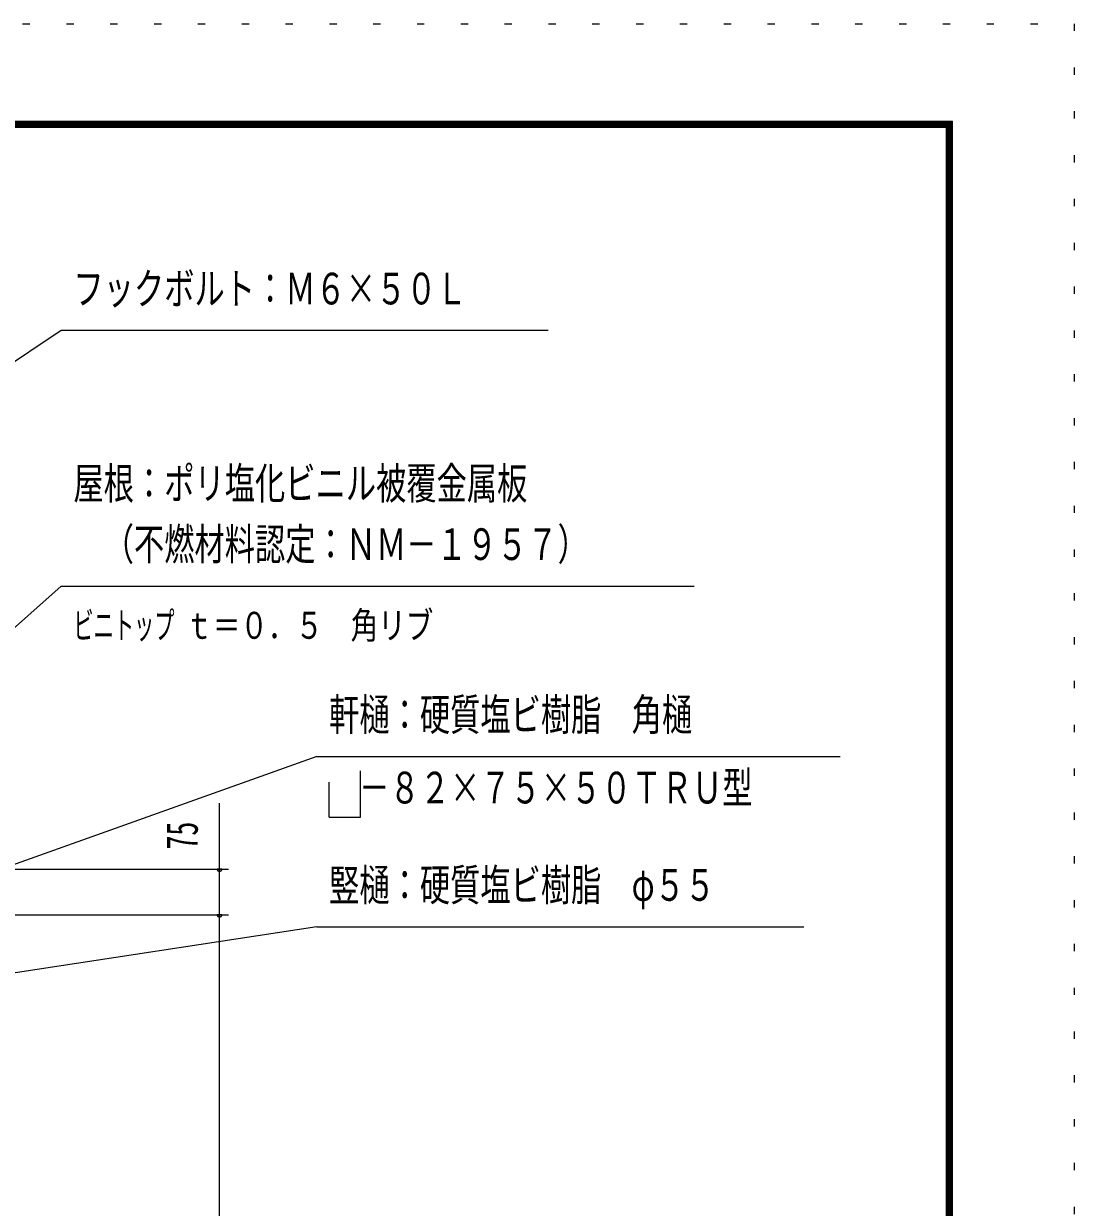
# Model space of a CAD drawing. Units: millimetres, scale not verified. Extents: x -27012 to 27023, y -10500 to 10500.
# Drawn here: x 22708 to 27023, y 5638 to 10500 of the extents above; entities that cross this region are included whole.
import ezdxf
from ezdxf.enums import TextEntityAlignment as Align

# ---------------------------------------------------------------- set-up
doc = ezdxf.new("R2010")
doc.units = ezdxf.units.MM
doc.header["$LTSCALE"] = 60
doc.linetypes.add('USER4', pattern=[3, 0.5, -2.5])
for name, color, linetype, lineweight in [('0-A_2-52DIM', 3, 'Continuous', 18), ('0-C_F-F', 5, 'Continuous', 18), ('0-D_F-E_J_ADD', 5, 'USER4', 18)]:
    doc.layers.add(name, color=color, linetype=linetype, lineweight=lineweight)
doc.styles.add('ＭＳ ゴシック', font='')
doc.styles.get('ＭＳ ゴシック').set_extended_font_data('MS Gothic')

msp = doc.modelspace()

# ---------------------------------------------------------------- linework, layer by layer
at = {"layer": '0-A_2-52DIM'}
for p, q in [((22861.87, 9239.93), (20472.85, 7645.67)), ((24861.87, 9239.93), (22861.87, 9239.93)), ((22861.87, 8189.93), (21705.19, 7162.5)), ((22861.87, 8189.93), (25461.87, 8189.93)), ((23911.87, 7489.93), (22255.6, 6898.16)), ((23911.87, 7489.93), (26061.88, 7489.93)), ((23961.88, 7239.93), (23961.88, 7384.29)), ((23511.87, 344.93), (23511.87, 7297.43)), ((22336.87, 7027.43), (23549.37, 7027.43)), ((23521.87, 7027.43), (23501.87, 7027.43)), ((22254.37, 6839.93), (23549.37, 6839.93)), ((23521.87, 6839.93), (23501.87, 6839.93)), ((23911.87, 6789.94), (22044.06, 6504.64)), ((23911.87, 6789.94), (25911.87, 6789.94))]:
    msp.add_line(p, q, dxfattribs=at)
msp.add_lwpolyline([(23961.88, 7239.93), (24090.66, 7239.93), (24090.66, 7431.37)], dxfattribs=at)
for centre in [(23511.87, 7027.43), (23511.87, 6839.93)]:
    msp.add_arc(centre, 10, 180, 0, dxfattribs=at)
at = {"layer": '0-C_F-F'}
for p, q in [((-2176.72, 10100), (26523.28, 10100)), ((-2174.22, 10097.5), (26520.78, 10097.5)), ((-2171.72, 10095), (26518.28, 10095)), ((-2169.22, 10092.5), (26515.78, 10092.5)), ((-2166.72, 10090), (26513.28, 10090)), ((-2164.22, 10087.5), (26510.78, 10087.5)), ((-2161.72, 10085), (26508.28, 10085)), ((-2159.22, 10082.5), (26505.78, 10082.5)), ((-2156.72, 10080), (26503.28, 10080)), ((-2154.22, 10077.5), (26500.78, 10077.5)), ((-2151.72, 10075), (26498.28, 10075)), ((26498.28, -9975), (26498.28, 10075)), ((26508.28, -9985), (26508.28, 10085)), ((26513.28, -9990), (26513.28, 10090)), ((26518.28, -9995), (26518.28, 10095)), ((26520.78, -9997.5), (26520.78, 10097.5))]:
    msp.add_line(p, q, dxfattribs=at)
for points in [[(-2176.72, -10000), (26523.28, -10000), (26523.28, 10100)], [(-2169.22, 10092.5), (-2169.22, -9992.5), (26515.78, -9992.5), (26515.78, 10092.5)], [(-2164.22, 10087.5), (-2164.22, -9987.5), (26510.78, -9987.5), (26510.78, 10087.5)], [(-2159.22, 10082.5), (-2159.22, -9982.5), (26505.78, -9982.5), (26505.78, 10082.5)], [(-2156.72, 10080), (-2156.72, -9980), (26503.28, -9980), (26503.28, 10080)], [(-2154.22, 10077.5), (-2154.22, -9977.5), (26500.78, -9977.5), (26500.78, 10077.5)]]:
    msp.add_lwpolyline(points, dxfattribs=at)
at = {"layer": '0-D_F-E_J_ADD'}
for p, q in [((-2676.72, 10500), (27023.28, 10500)), ((27023.28, 10500), (27023.28, -10500))]:
    msp.add_line(p, q, dxfattribs=at)

# ---------------------------------------------------------------- texts
at = {"layer": '0-A_2-52DIM', "color": 7, "style": 'ＭＳ ゴシック'}
for s, height, width, p in [('フックボルト：Ｍ６×５０Ｌ', 130.2, 0.7, (22911.88, 9307.69)), ('屋根：ポリ塩化ビニル被覆金属板', 130.2, 0.7, (22911.88, 8507.69)), ('\u3000（不燃材料認定：ＮＭ－１９５７）', 130.2, 0.7, (22911.88, 8257.69)), ('ビニトップ ', 110.7, 0.55, (22911.88, 7939.93)), ('ｔ＝０．５\u3000角リブ', 110.7, 0.75, (23371.15, 7939.93)), ('軒樋：硬質塩ビ樹脂\u3000角樋', 130.2, 0.7, (23961.88, 7557.69)), ('\u3000－８２×７５×５０ＴＲＵ型', 130.2, 0.7, (23961.88, 7257.7)), ('竪樋：硬質塩ビ樹脂\u3000φ５５', 130.2, 0.7, (23961.88, 6857.71))]:
    msp.add_text(s, height=height, dxfattribs=dict(at, width=width)).set_placement(p, align=Align.BOTTOM_LEFT)
at = {"layer": '0-A_2-52DIM', "color": 7, "style": 'ＭＳ ゴシック', "width": 0.65}
msp.add_text('75', height=130.2, rotation=90, dxfattribs=at).set_placement((23461.87, 7106.89), align=Align.BOTTOM_LEFT)

doc.saveas('drawing.dxf')
